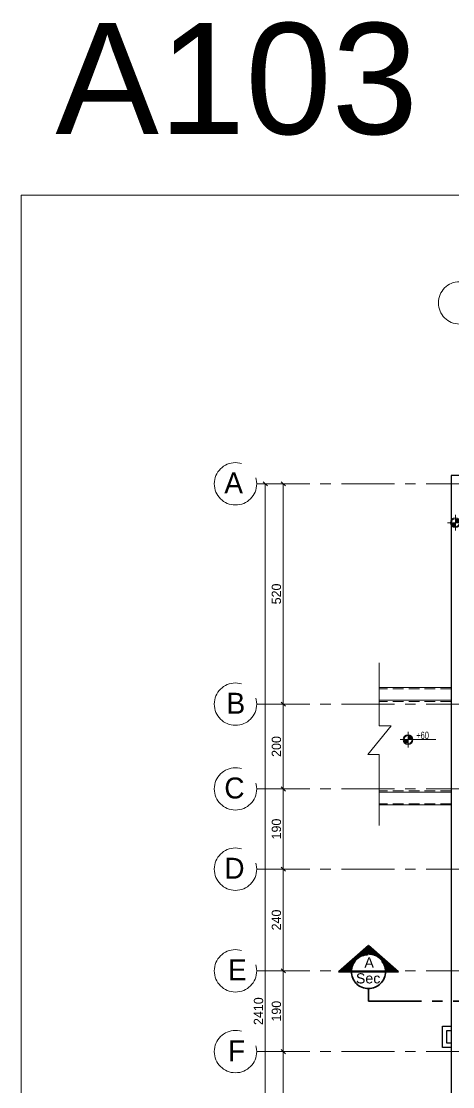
# Model space of a CAD drawing. Header units: inches. Extents: x -114 to 635, y -137 to 57.
# Drawn here: x 201.29 to 211.47, y 16.85 to 42 of the extents above; entities that cross this region are included whole.
import ezdxf
from ezdxf.enums import TextEntityAlignment as Align

# ---------------------------------------------------------------- set-up
doc = ezdxf.new("R2010")
doc.units = ezdxf.units.IN
doc.header["$MEASUREMENT"] = 0
doc.header["$PDMODE"] = 98
for name, pattern in [('( Hidden )', [0.375, 0.25, -0.125]), ('CENTER', [2, 1.25, -0.25, 0.25, -0.25]), ('CENTERX2', [4, 2.5, -0.5, 0.5, -0.5]), ('VILLA AXIS$0$CENTER', [2, 1.25, -0.25, 0.25, -0.25])]:
    doc.linetypes.add(name, pattern=pattern)
doc.layers.get('0').update_dxf_attribs({"lineweight": 5})
doc.layers.get('Defpoints').update_dxf_attribs({"lineweight": 5})
for name, color, linetype, lineweight in [('A-SECTION LINE', 230, 'Continuous', 35), ('A-SECTION TAG', 230, 'Continuous', 5), ('AXIS DIMENSION', 8, 'Continuous', 5), ('BORDER A2', 7, 'Continuous', 50), ('dim', 1, 'Continuous', 9), ('E-AX', 9, '( Hidden )', 0), ('HATCH', 15, 'Continuous', 0), ('LEVEL SYMBOL', 8, 'Continuous', 5), ('ROOF LINE 2', 244, 'Continuous', 25), ('STAIR', 1, 'Continuous', 5)]:
    doc.layers.add(name, color=color, linetype=linetype, lineweight=lineweight)
doc.layers.add('AXIES', color=7, linetype='CENTER', lineweight=0, true_color=0x949596)
doc.styles.add('002-F.FLOOR PLAN$0$xref plans$0$ATTRIBUTE', font='BKANT.TTF')
doc.styles.add('A0$0$002-F.FLOOR PLAN$0$xref plans$0$ATTRIBUTE', font='BKANT.TTF')
doc.styles.add('Arial', font='arial.ttf')
doc.styles.add('MAIN', font='')
doc.styles.get('MAIN').set_extended_font_data('Shonar Bangla')
doc.dimstyles.new('MFS-AXIS', dxfattribs={"dimtxt": 0.22, "dimasz": 0.1, "dimexe": 0, "dimexo": 0.15, "dimgap": 0.05, "dimtad": 1, "dimdec": 0, "dimlfac": 100, "dimzin": 0, "dimdsep": 46, "dimtxsty": 'MAIN', "dimblk": 'OBLIQUE', "dimcen": 0.09, "dimclrd": 1, "dimclre": 1, "dimclrt": 2, "dimadec": 0, "dimazin": 0, "dimtfac": 1, "dimtdec": 0, "dimtix": 1, "dimtofl": 0, "dimtmove": 2, "dimatfit": 3, "dimldrblk": 'OBLIQUE', "dimfxl": 0.05, "dimfxlon": 1, "dimtolj": 1, "dimtzin": 0, "dimlwd": -1, "dimarcsym": 1})

# ---------------------------------------------------------------- blocks, each defined once
blk = doc.blocks.new('002-F.FLOOR PLAN$0$xref plans$0$LVL-PL')
h = blk.add_hatch(color=256)
h.paths.add_polyline_path([(0, 0.123), (0, 0), (0.123, 0, 0.414214)])
h.paths.add_polyline_path([(0, 0), (-0.123, 0, 0.414214), (0, -0.123)])
for p, q in [((0.2, 0), (-0.242, 0)), ((0, 0.242), (0, -0.242)), ((0, 0), (0.865, 0))]:
    blk.add_line(p, q)
for radius in [0.15, 0.123]:
    blk.add_circle((0, 0), radius)
at = {"style": '002-F.FLOOR PLAN$0$xref plans$0$ATTRIBUTE', "width": 0.75, "flags": 12}
for tag, p in [('LEVEL', (0.517, 0.151)), ('POSITION', (0.517, -0.154))]:
    blk.add_attdef(tag, text='', height=0.2, dxfattribs=at).set_placement(p, align=Align.MIDDLE)
blk = doc.blocks.new('_Oblique')
at = {"color": 0, "lineweight": -2}
blk.add_line((-0.5, -0.5), (0.5, 0.5), dxfattribs=at)
blk = doc.blocks.new('*D1387')
at = {"layer": 'AXIS DIMENSION', "color": 1, "linetype": 'Continuous', "lineweight": -2, "transparency": 16777216}
for p, q in [((20.869, -581.977), (20.919, -581.977)), ((20.869, -587.177), (20.919, -587.177))]:
    blk.add_line(p, q, dxfattribs=at)
at = {"layer": 'AXIS DIMENSION', "color": 17, "linetype": 'Continuous', "transparency": 16777216}
blk.add_line((20.919, -581.977), (20.919, -587.177), dxfattribs=at)
at = {"layer": 'Defpoints', "color": 0, "transparency": 16777216}
for p in [(20.293, -581.977), (20.293, -587.177), (20.919, -587.177)]:
    blk.add_point(p, dxfattribs=at)
at = {"layer": 'AXIS DIMENSION', "color": 17, "transparency": 16777216, "xscale": 0.1, "yscale": 0.1, "zscale": 0.1}
for p, rotation in [((20.919, -581.977), 90), ((20.919, -587.177), 270)]:
    blk.add_blockref('_Oblique', p, dxfattribs=dict(at, rotation=rotation))
at = {"layer": 'AXIS DIMENSION', "color": 3, "transparency": 16777216, "insert": (20.759, -584.577), "char_height": 0.22, "attachment_point": 5, "rotation": 90, "style": 'MAIN'}
blk.add_mtext('\\A1;520', dxfattribs=at)
blk = doc.blocks.new('*D1389')
at = {"layer": 'AXIS DIMENSION', "color": 1, "linetype": 'Continuous', "lineweight": -2, "transparency": 16777216}
blk.add_line((20.869, -587.177), (20.919, -587.177), dxfattribs=at)
at = {"layer": 'AXIS DIMENSION', "color": 17, "linetype": 'Continuous', "transparency": 16777216}
blk.add_line((20.919, -587.177), (20.919, -589.178), dxfattribs=at)
at = {"layer": 'Defpoints', "color": 0, "transparency": 16777216}
for p in [(20.293, -587.177), (20.919, -589.178), (20.919, -589.178)]:
    blk.add_point(p, dxfattribs=at)
at = {"layer": 'AXIS DIMENSION', "color": 17, "transparency": 16777216, "xscale": 0.1, "yscale": 0.1, "zscale": 0.1}
for p, rotation in [((20.919, -587.177), 90), ((20.919, -589.178), 270)]:
    blk.add_blockref('_Oblique', p, dxfattribs=dict(at, rotation=rotation))
at = {"layer": 'AXIS DIMENSION', "color": 3, "transparency": 16777216, "insert": (20.759, -588.177), "char_height": 0.22, "attachment_point": 5, "rotation": 90, "style": 'MAIN'}
blk.add_mtext('\\A1;200', dxfattribs=at)
blk = doc.blocks.new('*D1390')
at = {"layer": 'AXIS DIMENSION', "color": 17, "linetype": 'Continuous', "transparency": 16777216}
blk.add_line((20.919, -589.178), (20.919, -591.072), dxfattribs=at)
at = {"layer": 'Defpoints', "color": 0, "transparency": 16777216}
for p in [(20.938, -589.178), (20.919, -591.072), (20.919, -591.072)]:
    blk.add_point(p, dxfattribs=at)
at = {"layer": 'AXIS DIMENSION', "color": 17, "transparency": 16777216, "xscale": 0.1, "yscale": 0.1, "zscale": 0.1}
for p, rotation in [((20.919, -589.178), 90), ((20.919, -591.072), 270)]:
    blk.add_blockref('_Oblique', p, dxfattribs=dict(at, rotation=rotation))
at = {"layer": 'AXIS DIMENSION', "color": 3, "transparency": 16777216, "insert": (20.759, -590.125), "char_height": 0.22, "attachment_point": 5, "rotation": 90, "style": 'MAIN'}
blk.add_mtext('\\A1;190', dxfattribs=at)
blk = doc.blocks.new('*D1409')
at = {"layer": 'AXIS DIMENSION', "color": 17, "linetype": 'Continuous', "transparency": 16777216}
blk.add_line((20.919, -591.072), (20.919, -593.472), dxfattribs=at)
at = {"layer": 'Defpoints', "color": 0, "transparency": 16777216}
for p in [(20.919, -591.072), (20.919, -593.472), (20.919, -593.472)]:
    blk.add_point(p, dxfattribs=at)
at = {"layer": 'AXIS DIMENSION', "color": 17, "transparency": 16777216, "xscale": 0.1, "yscale": 0.1, "zscale": 0.1}
for p, rotation in [((20.919, -591.072), 90), ((20.919, -593.472), 270)]:
    blk.add_blockref('_Oblique', p, dxfattribs=dict(at, rotation=rotation))
at = {"layer": 'AXIS DIMENSION', "color": 3, "transparency": 16777216, "insert": (20.759, -592.272), "char_height": 0.22, "attachment_point": 5, "rotation": 90, "style": 'MAIN'}
blk.add_mtext('\\A1;240', dxfattribs=at)
blk = doc.blocks.new('*D1391')
at = {"layer": 'AXIS DIMENSION', "color": 17, "linetype": 'Continuous', "transparency": 16777216}
blk.add_line((20.919, -593.472), (20.919, -595.378), dxfattribs=at)
at = {"layer": 'Defpoints', "color": 0, "transparency": 16777216}
for p in [(20.938, -593.472), (20.919, -595.378), (20.919, -595.378)]:
    blk.add_point(p, dxfattribs=at)
at = {"layer": 'AXIS DIMENSION', "color": 17, "transparency": 16777216, "xscale": 0.1, "yscale": 0.1, "zscale": 0.1}
for p, rotation in [((20.919, -593.472), 90), ((20.919, -595.378), 270)]:
    blk.add_blockref('_Oblique', p, dxfattribs=dict(at, rotation=rotation))
at = {"layer": 'AXIS DIMENSION', "color": 3, "transparency": 16777216, "insert": (20.759, -594.425), "char_height": 0.22, "attachment_point": 5, "rotation": 90, "style": 'MAIN'}
blk.add_mtext('\\A1;190', dxfattribs=at)
blk = doc.blocks.new('*D1392')
at = {"layer": 'AXIS DIMENSION', "color": 17, "linetype": 'Continuous', "transparency": 16777216}
blk.add_line((20.919, -595.378), (20.919, -601.577), dxfattribs=at)
at = {"layer": 'Defpoints', "color": 0, "transparency": 16777216}
for p in [(20.938, -595.378), (20.919, -601.577), (20.919, -601.577)]:
    blk.add_point(p, dxfattribs=at)
at = {"layer": 'AXIS DIMENSION', "color": 17, "transparency": 16777216, "xscale": 0.1, "yscale": 0.1, "zscale": 0.1}
for p, rotation in [((20.919, -595.378), 90), ((20.919, -601.577), 270)]:
    blk.add_blockref('_Oblique', p, dxfattribs=dict(at, rotation=rotation))
at = {"layer": 'AXIS DIMENSION', "color": 3, "transparency": 16777216, "insert": (20.759, -598.478), "char_height": 0.22, "attachment_point": 5, "rotation": 90, "style": 'MAIN'}
blk.add_mtext('\\A1;620', dxfattribs=at)
blk = doc.blocks.new('*D1388')
at = {"layer": 'AXIS DIMENSION', "color": 1, "linetype": 'Continuous', "lineweight": -2, "transparency": 16777216}
for p, q in [((20.447, -581.977), (20.497, -581.977)), ((20.447, -606.077), (20.497, -606.077))]:
    blk.add_line(p, q, dxfattribs=at)
at = {"layer": 'AXIS DIMENSION', "color": 17, "linetype": 'Continuous', "transparency": 16777216}
blk.add_line((20.497, -581.977), (20.497, -606.077), dxfattribs=at)
at = {"layer": 'Defpoints', "color": 0, "transparency": 16777216}
for p in [(20.293, -581.977), (20.293, -606.077), (20.497, -606.077)]:
    blk.add_point(p, dxfattribs=at)
at = {"layer": 'AXIS DIMENSION', "color": 17, "transparency": 16777216, "xscale": 0.1, "yscale": 0.1, "zscale": 0.1}
for p, rotation in [((20.497, -581.977), 90), ((20.497, -606.077), 270)]:
    blk.add_blockref('_Oblique', p, dxfattribs=dict(at, rotation=rotation))
at = {"layer": 'AXIS DIMENSION', "color": 3, "transparency": 16777216, "insert": (20.337, -594.424), "char_height": 0.22, "attachment_point": 5, "rotation": 90, "style": 'MAIN'}
blk.add_mtext('\\A1;2410', dxfattribs=at)
blk = doc.blocks.new('DASLASDLASLDASLASDLASLQWELQWELQWELQWELQ')
at = {"layer": 'AXIES', "linetype": 'CENTERX2', "ltscale": 0.5}
for p, q in [((20.293, -581.977), (52.683, -581.977)), ((20.293, -587.177), (52.683, -587.177)), ((20.293, -589.178), (52.683, -589.178)), ((20.293, -591.072), (52.683, -591.072)), ((20.293, -593.472), (52.683, -593.472)), ((20.293, -595.378), (52.683, -595.378))]:
    blk.add_line(p, q, dxfattribs=at)
at = {"layer": 'AXIES', "linetype": 'CENTERX2'}
for centre in [(25.079, -577.706), (19.793, -581.977), (19.793, -587.177), (19.793, -589.178), (19.793, -591.072), (19.793, -593.472), (19.793, -595.378)]:
    blk.add_circle(centre, 0.5, dxfattribs=at)
at = {"layer": 'AXIES', "linetype": 'CENTERX2', "style": 'A0$0$002-F.FLOOR PLAN$0$xref plans$0$ATTRIBUTE'}
for s, p in [('A', (19.529, -582.204)), ('B', (19.581, -587.404)), ('C', (19.529, -589.404)), ('D', (19.529, -591.299)), ('E', (19.615, -593.699)), ('F', (19.618, -595.605))]:
    blk.add_text(s, height=0.495, dxfattribs=at).set_placement(p)
at = {"layer": 'AXIS DIMENSION'}
dim = blk.add_linear_dim(base=(20.497, -606.077), p1=(20.293, -581.977), p2=(20.293, -606.077), angle=90, dimstyle='MFS-AXIS', override={"dimclrd": 17, "dimclrt": 3}, dxfattribs=at)
dim.commit()
dim.dimension.update_dxf_attribs({"geometry": '*D1388', "text_midpoint": (20.337, -594.424), "dimtype": 128})
for base, p1, p2, picture, middle in [((20.919, -587.177), (20.293, -581.977), (20.293, -587.177), '*D1387', (20.759, -584.577)), ((20.919, -589.178), (20.293, -587.177), (20.919, -589.178), '*D1389', (20.759, -588.177)), ((20.919, -593.472), (20.919, -591.072), (20.919, -593.472), '*D1409', (20.759, -592.272)), ((20.919, -601.577), (20.938, -595.378), (20.919, -601.577), '*D1392', (20.759, -598.478))]:
    dim = blk.add_linear_dim(base=base, p1=p1, p2=p2, angle=90, dimstyle='MFS-AXIS', override={"dimclrd": 17, "dimclrt": 3}, dxfattribs=at)
    dim.commit()
    dim.dimension.update_dxf_attribs({"geometry": picture, "text_midpoint": middle})
for base, p1, p2, picture, middle in [((20.919, -591.072), (20.938, -589.178), (20.919, -591.072), '*D1390', (20.759, -590.125)), ((20.919, -595.378), (20.938, -593.472), (20.919, -595.378), '*D1391', (20.759, -594.425))]:
    dim = blk.add_linear_dim(base=base, p1=p1, p2=p2, angle=90, text='190', dimstyle='MFS-AXIS', override={"dimclrd": 17, "dimclrt": 3}, dxfattribs=at)
    dim.commit()
    dim.dimension.update_dxf_attribs({"geometry": picture, "text_midpoint": middle})

msp = doc.modelspace()

# ---------------------------------------------------------------- hatches: boundary and pattern name
at = {"layer": 'HATCH'}
h = msp.add_hatch(dxfattribs=at)
h.set_pattern_fill('ANSI37', color=256, scale=0.125165, angle=2025, style=0)
h.set_pattern_definition([(270, (265.509032, 34.290179), (0.015645583, -1e-16), []), (360, (265.509032, 34.290179), (1e-16, 0.015645583), [])])
h.paths.add_polyline_path([(209.482, 20.181), (208.777, 19.563), (209.082, 19.563, -0.002362), (209.082, 19.567, -1), (209.883, 19.567, -0.002362), (209.883, 19.563), (210.188, 19.563)])

# ---------------------------------------------------------------- linework, layer by layer
at = {"layer": 'A-SECTION LINE', "linetype": 'VILLA AXIS$0$CENTER'}
msp.add_line((209.482, 18.866), (209.482, 19.166), dxfattribs=at)
at = {"layer": 'A-SECTION LINE', "linetype": 'VILLA AXIS$0$CENTER', "ltscale": 1.5}
msp.add_lwpolyline([(209.482, 20.181), (208.777, 19.563), (210.188, 19.563)], close=True, dxfattribs=at)
at = {"layer": 'A-SECTION LINE', "linetype": 'VILLA AXIS$0$CENTER'}
msp.add_lwpolyline([(209.482, 18.866), (240.717, 18.866)], dxfattribs=at)
at = {"layer": 'A-SECTION LINE', "linetype": 'VILLA AXIS$0$CENTER', "ltscale": 1.5}
msp.add_circle((209.482, 19.567), 0.401, dxfattribs=at)
at = {"layer": 'BORDER A2', "lineweight": 5}
msp.add_lwpolyline([(201.294, -2.308), (246.894, -2.308), (246.894, 37.892), (201.294, 37.892)], close=True, dxfattribs=at)
at = {"layer": 'dim'}
msp.add_lwpolyline([(209.733, 26.853), (209.733, 25.364), (210.016, 25.364), (209.471, 24.693), (209.733, 24.693), (209.733, 23.018)], dxfattribs=at)
at = {"layer": 'ROOF LINE 2'}
for points in [[(219.782, 31.28), (211.433, 31.28), (211.433, 6.38)], [(211.433, 17.779), (211.232, 17.779), (211.232, 18.279), (211.433, 18.279)], [(211.433, 17.879), (211.332, 17.879), (211.332, 18.179), (211.433, 18.179)]]:
    msp.add_lwpolyline(points, dxfattribs=at)
at = {"layer": 'STAIR', "linetype": 'Continuous'}
for p, q in [((211.433, 26.274), (209.733, 26.274)), ((211.433, 25.974), (209.733, 25.974)), ((211.433, 23.8), (209.733, 23.8)), ((211.433, 23.5), (209.733, 23.5))]:
    msp.add_line(p, q, dxfattribs=at)
at = {"layer": 'STAIR', "linetype": '( Hidden )'}
for p, q in [((211.433, 26.244), (209.733, 26.244)), ((211.433, 25.944), (209.733, 25.944)), ((211.433, 23.83), (209.733, 23.83)), ((211.433, 23.53), (209.733, 23.53))]:
    msp.add_line(p, q, dxfattribs=at)

# ---------------------------------------------------------------- block references
at = {"layer": 'E-AX'}
msp.add_blockref('DASLASDLASLDASLASDLASLQWELQWELQWELQWELQ', (186.553, 613.057), dxfattribs=at)
at = {"layer": 'LEVEL SYMBOL', "linetype": 'Continuous', "lineweight": 0}
ref = msp.add_blockref('002-F.FLOOR PLAN$0$xref plans$0$LVL-PL', (211.533, 30.161), dxfattribs=dict(at, xscale=0.7620000000000069, yscale=0.7620000000000069, zscale=0.7620000000000069))
ref.add_attrib('LEVEL', '+1070', dxfattribs={"layer": '0', "lineweight": 5, "height": 0.175, "rotation": 360, "style": '002-F.FLOOR PLAN$0$xref plans$0$ATTRIBUTE', "width": 0.75}).set_placement((211.877, 30.262), align=Align.MIDDLE)
ref = msp.add_blockref('002-F.FLOOR PLAN$0$xref plans$0$LVL-PL', (210.416, 25.042), dxfattribs=dict(at, xscale=0.7620000000000069, yscale=0.7620000000000069, zscale=0.7620000000000069))
ref.add_attrib('LEVEL', '+60', dxfattribs={"layer": '0', "lineweight": 5, "height": 0.175, "rotation": 360, "style": '002-F.FLOOR PLAN$0$xref plans$0$ATTRIBUTE', "width": 0.75}).set_placement((210.76, 25.142), align=Align.MIDDLE)

# ---------------------------------------------------------------- texts
at = {"layer": 'A-SECTION TAG', "style": 'Arial'}
for s, p in [('A', (209.387, 19.662)), ('Sec', (209.186, 19.288, 0))]:
    msp.add_text(s, height=0.24, dxfattribs=at).set_placement(p)
at = {"layer": 'Defpoints', "insert": (202.097, 41.957), "char_height": 2.6227, "attachment_point": 1, "style": 'Arial'}
msp.add_mtext_dynamic_manual_height_columns('{\\C8;A103}', width=12.60747, gutter_width=4.456, heights=[0], dxfattribs=at)

doc.saveas('drawing.dxf')
